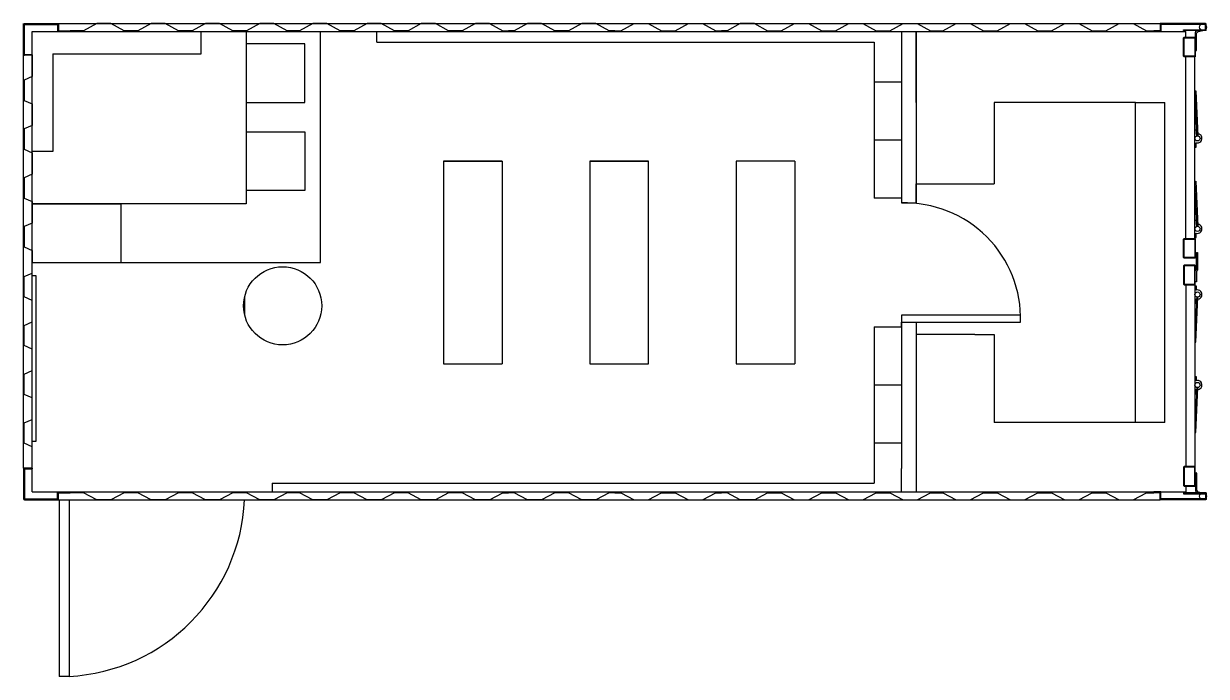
# Model space of a CAD drawing. Header units: millimetres. Extents: x -114891 to 6090, y -66971 to -39451.
# Drawn here: x -31278 to -25220, y -54027 to -50685 of the extents above; entities that cross this region are included whole.
import ezdxf

# ---------------------------------------------------------------- set-up
doc = ezdxf.new("R2010")
doc.units = ezdxf.units.MM
doc.header["$LTSCALE"] = 0.05

msp = doc.modelspace()

# ---------------------------------------------------------------- linework, layer by layer
for p, q in [((-31277.952, -52960.824), (-31277.952, -50684.824)), ((-31099.239, -50684.824), (-25455.952, -50684.824)), ((-26780.952, -50688.824), (-26780.952, -50689.06)), ((-26780.952, -50688.824), (-26780.952, -50689.06)), ((-31233.952, -53082.824), (-31233.952, -50724.824)), ((-31233.952, -50724.824), (-25325.074, -50724.824)), ((-31039.952, -50720.824), (-31039.952, -50724.824)), ((-30367.952, -50838.824), (-30367.952, -50724.824)), ((-30137.952, -50720.824), (-30137.952, -51608.024)), ((-30137.952, -50720.824), (-30137.952, -51088.824)), ((-29757.952, -51908.024), (-29757.952, -50724.824)), ((-29469.019, -50778.824), (-29469.019, -50724.824)), ((-26780.952, -50724.824), (-26780.952, -51577.824)), ((-26780.952, -50724.824), (-26780.952, -50788.824)), ((-26705.952, -51088.824), (-26705.952, -50724.824)), ((-26705.952, -50724.824), (-26705.952, -51603.224)), ((-25487.952, -50724.824), (-25487.952, -50720.824)), ((-25335.952, -50719.824), (-25335.952, -50715.824)), ((-25219.952, -50719.824), (-25335.952, -50719.824)), ((-25325.074, -50754.824), (-25325.074, -50724.824)), ((-25237.164, -50719.824), (-25237.164, -50719.824)), ((-31277.952, -50807.483), (-31273.952, -50807.483)), ((-29837.952, -50788.824), (-30137.952, -50788.824)), ((-29837.952, -51088.824), (-29837.952, -50788.824)), ((-29469.019, -50778.824), (-26921.952, -50778.824)), ((-26921.952, -50778.824), (-26921.952, -51577.824)), ((-26780.952, -50788.824), (-26780.952, -51051.824)), ((-25275.677, -50822.908), (-25271.893, -50822.908)), ((-31274.952, -50846.824), (-31273.952, -50846.824)), ((-31273.952, -50842.824), (-31233.952, -50842.824)), ((-31233.952, -50846.824), (-31233.952, -50842.824)), ((-31127.952, -50838.824), (-30367.952, -50838.824)), ((-31127.952, -50838.824), (-31127.952, -51338.824)), ((-25325.074, -51785.824), (-25325.074, -50854.824)), ((-25279.474, -51785.824), (-25279.474, -50851.824)), ((-26780.952, -50985.158), (-26921.952, -50985.158)), ((-26780.952, -51051.824), (-26780.952, -51314.824)), ((-30137.952, -51088.824), (-29837.952, -51088.824)), ((-25581.952, -51088.824), (-26305.952, -51088.824)), ((-26305.952, -51088.824), (-26305.952, -51505.768)), ((-25581.952, -52727.224), (-25581.952, -51088.824)), ((-25581.952, -51088.824), (-25431.952, -51088.824)), ((-25431.952, -52727.224), (-25431.952, -51088.824)), ((-30137.952, -51238.824), (-29837.952, -51238.824)), ((-29837.952, -51238.824), (-29837.952, -51238.824)), ((-29837.952, -51238.824), (-29837.952, -51538.824)), ((-26780.952, -51281.491), (-26921.952, -51281.491)), ((-31127.952, -51338.824), (-31233.952, -51338.824)), ((-28827.402, -51388.824), (-29127.402, -51388.824)), ((-29127.402, -51388.824), (-29127.402, -52427.224)), ((-29127.402, -51388.824), (-28827.402, -51388.824)), ((-28827.402, -51388.824), (-28827.402, -52427.224)), ((-28377.402, -51388.824), (-28077.402, -51388.824)), ((-28077.402, -51388.824), (-28377.402, -51388.824)), ((-28377.402, -51388.824), (-28377.402, -52427.224)), ((-28077.402, -52427.224), (-28077.402, -51388.824)), ((-27327.402, -51388.824), (-27627.402, -51388.824)), ((-27627.402, -51388.824), (-27627.402, -52427.224)), ((-27327.402, -51388.824), (-27327.402, -52427.224)), ((-29837.952, -51538.824), (-30137.952, -51538.824)), ((-26705.952, -51603.224), (-26705.952, -51505.768)), ((-26705.952, -51505.768), (-26305.952, -51505.768)), ((-30737.952, -51608.024), (-31234.952, -51608.024)), ((-31233.952, -51608.024), (-30783.952, -51608.024)), ((-30777.952, -51908.024), (-30777.952, -51608.024)), ((-30137.952, -51608.024), (-30737.952, -51608.024)), ((-26780.952, -51577.824), (-26921.952, -51577.824)), ((-26780.952, -51577.824), (-26780.952, -51603.224)), ((-26780.952, -51603.224), (-26705.952, -51603.224)), ((-31233.952, -51908.024), (-29757.952, -51908.024)), ((-31233.952, -51908.024), (-30827.952, -51908.024)), ((-30827.952, -51908.024), (-30777.952, -51908.024)), ((-31213.952, -51976.824), (-31233.952, -51976.824)), ((-31213.952, -52822.824), (-31213.952, -51976.824)), ((-25276.474, -52006.824), (-25276.474, -51937.79)), ((-25325.074, -52021.824), (-25325.074, -52952.824)), ((-25279.474, -52021.824), (-25279.474, -52955.824)), ((-25270.481, -52006.824), (-25276.474, -52006.824)), ((-30145.53, -52177.625), (-30145.53, -52081.928)), ((-26171.352, -52177.899), (-26780.952, -52177.899)), ((-26780.952, -52177.899), (-26780.952, -52212.824)), ((-26780.952, -52238.224), (-26780.952, -52212.824)), ((-26780.952, -52212.824), (-26171.352, -52212.824)), ((-26780.952, -52212.824), (-26780.952, -52212.824)), ((-26780.952, -52212.824), (-26780.952, -52312.824)), ((-26705.952, -52212.824), (-26705.952, -53082.824)), ((-26921.952, -52238.224), (-26780.952, -52238.224)), ((-26921.952, -52238.224), (-26921.952, -53037.224)), ((-26780.952, -52238.224), (-26780.952, -52962.243)), ((-26780.952, -52238.224), (-26780.952, -52501.224)), ((-26405.952, -52277.224), (-26705.952, -52277.224)), ((-26405.952, -52277.224), (-26305.952, -52277.224)), ((-26305.952, -52277.224), (-26305.952, -52727.224)), ((-29127.402, -52427.224), (-28827.402, -52427.224)), ((-28377.402, -52427.224), (-28077.402, -52427.224)), ((-28227.402, -52427.224), (-28077.402, -52427.224)), ((-27627.402, -52427.224), (-27327.402, -52427.224)), ((-26780.952, -52501.224), (-26780.952, -52764.224)), ((-26921.952, -52534.558), (-26780.952, -52534.558)), ((-25581.952, -52727.224), (-26305.952, -52727.224)), ((-25431.952, -52727.224), (-25581.952, -52727.224)), ((-31233.952, -52851.824), (-31233.952, -52822.824)), ((-31233.952, -52822.824), (-31213.952, -52822.824)), ((-26921.952, -52830.891), (-26780.952, -52830.891)), ((-31274.952, -52960.824), (-31273.952, -52960.824)), ((-31273.952, -52964.824), (-31233.952, -52964.824)), ((-31233.952, -52960.824), (-31233.952, -52964.824)), ((-31233.952, -52964.824), (-31233.952, -52960.824)), ((-26780.952, -53082.824), (-26780.952, -52962.243)), ((-25275.677, -52984.741), (-25271.893, -52984.741)), ((-30004.638, -53037.224), (-26921.952, -53037.224)), ((-30004.638, -53037.224), (-30004.638, -53082.824)), ((-25325.074, -53052.824), (-25325.074, -53082.824)), ((-31233.952, -53082.824), (-25325.074, -53082.824)), ((-31102.952, -53122.824), (-25455.952, -53122.824)), ((-31095.53, -53122.824), (-31095.53, -54027.224)), ((-31045.53, -53122.824), (-31045.53, -54027.224)), ((-31045.53, -53127.224), (-31045.53, -53482.815)), ((-31039.952, -53086.824), (-31039.952, -53082.824)), ((-25487.952, -53082.824), (-25487.952, -53086.824)), ((-25219.952, -53087.824), (-25335.952, -53087.824)), ((-25335.952, -53087.824), (-25335.952, -53091.824)), ((-25237.164, -53087.824), (-25237.164, -53087.824)), ((-31045.53, -54027.224), (-31095.53, -54027.224))]:
    msp.add_line(p, q)
at = {"flags": 128}
for points in [[(-31233.952, -50846.824), (-31274.952, -50846.824, -0.41421356), (-31277.952, -50843.824), (-31277.952, -50688.824, -0.41421356), (-31273.952, -50684.824), (-31102.952, -50684.824, -0.41421356), (-31099.952, -50687.824), (-31099.952, -50720.824), (-31039.952, -50720.824)], [(-25219.952, -50719.824), (-25219.952, -50688.824, 0.41421356), (-25223.952, -50684.824), (-25455.952, -50684.824), (-25455.952, -50684.824), (-25455.952, -50720.824), (-25487.952, -50720.824)], [(-25275.677, -50822.908), (-25275.677, -50729.703, -0.35661619), (-25267.669, -50719.903), (-25248.161, -50715.937)], [(-25269.677, -50820.789), (-25269.677, -50734.606, -0.35661619), (-25261.669, -50724.806), (-25237.164, -50719.824)], [(-25276.474, -51951.127), (-25270.998, -51943.059, 0.15016717), (-25270.481, -51941.374), (-25270.481, -51855.885), (-25264.488, -51855.885), (-25264.488, -51943.228, -0.15016717), (-25265.005, -51944.912), (-25269.963, -51952.218, 0.15016717), (-25270.481, -51953.903), (-25270.481, -52006.824)], [(-31233.952, -52960.824), (-31274.952, -52960.824, 0.41421356), (-31277.952, -52963.824), (-31277.952, -53118.824, 0.41421356), (-31273.952, -53122.824), (-31102.952, -53122.824, 0.41421356), (-31099.952, -53119.824), (-31099.952, -53086.824), (-31039.952, -53086.824)], [(-25275.677, -52984.741), (-25275.677, -53077.946, 0.35661619), (-25267.669, -53087.745), (-25248.161, -53091.711)], [(-25269.677, -52986.86), (-25269.677, -53073.043, 0.35661619), (-25261.669, -53082.842), (-25237.164, -53087.824)], [(-25219.952, -53087.824), (-25219.952, -53118.824, -0.41421356), (-25223.952, -53122.824), (-25455.952, -53122.824), (-25455.952, -53122.824), (-25455.952, -53086.824), (-25487.952, -53086.824)]]:
    msp.add_lwpolyline(points, format="xyb", dxfattribs=at)
for points in [[(-31273.952, -50842.824), (-31273.952, -50688.824), (-31103.952, -50688.824), (-31103.952, -50724.824), (-31039.952, -50724.824)], [(-30830.952, -50684.824), (-30902.952, -50684.824), (-30970.952, -50720.824), (-31039.952, -50720.824)], [(-30552.952, -50684.824), (-30624.952, -50684.824), (-30692.952, -50720.824), (-30762.952, -50720.824), (-30830.952, -50684.824)], [(-30274.952, -50684.824), (-30346.952, -50684.824), (-30414.952, -50720.824), (-30484.952, -50720.824), (-30552.952, -50684.824)], [(-29996.952, -50684.824), (-30068.952, -50684.824), (-30136.952, -50720.824), (-30206.952, -50720.824), (-30274.952, -50684.824)], [(-29893.952, -50720.824), (-29928.952, -50720.824), (-29996.952, -50684.824)], [(-29724.952, -50684.824), (-29796.952, -50684.824), (-29864.952, -50720.824), (-29893.952, -50720.824)], [(-29446.952, -50684.824), (-29518.952, -50684.824), (-29586.952, -50720.824), (-29656.952, -50720.824), (-29724.952, -50684.824)], [(-29168.952, -50684.824), (-29240.952, -50684.824), (-29308.952, -50720.824), (-29378.952, -50720.824), (-29446.952, -50684.824)], [(-28890.952, -50684.824), (-28962.952, -50684.824), (-29030.952, -50720.824), (-29100.952, -50720.824), (-29168.952, -50684.824)], [(-28962.952, -50684.824), (-28890.952, -50684.824), (-28822.952, -50720.824), (-28793.952, -50720.824)], [(-28624.952, -50684.824), (-28696.952, -50684.824), (-28764.952, -50720.824), (-28793.952, -50720.824)], [(-28346.952, -50684.824), (-28418.952, -50684.824), (-28486.952, -50720.824), (-28556.952, -50720.824), (-28624.952, -50684.824)], [(-28248.952, -50720.824), (-28278.952, -50720.824), (-28346.952, -50684.824)], [(-28248.952, -50720.824), (-28218.952, -50720.824), (-28150.952, -50684.824)], [(-28150.952, -50684.824), (-28078.952, -50684.824), (-28010.952, -50720.824), (-27940.952, -50720.824), (-27872.952, -50684.824)], [(-27872.952, -50684.824), (-27800.952, -50684.824), (-27732.952, -50720.824), (-27703.952, -50720.824)], [(-27534.952, -50684.824), (-27606.952, -50684.824), (-27674.952, -50720.824), (-27703.952, -50720.824)], [(-27606.952, -50684.824), (-27534.952, -50684.824), (-27466.952, -50720.824), (-27396.952, -50720.824), (-27328.952, -50684.824)], [(-27328.952, -50684.824), (-27256.952, -50684.824), (-27188.952, -50720.824), (-27118.952, -50720.824), (-27050.952, -50684.824)], [(-27050.952, -50684.824), (-26978.952, -50684.824), (-26910.952, -50720.824), (-26840.952, -50720.824), (-26772.952, -50684.824)], [(-26772.952, -50684.824), (-26700.952, -50684.824), (-26632.952, -50720.824), (-26603.952, -50720.824)], [(-26603.952, -50720.824), (-26568.952, -50720.824), (-26500.952, -50684.824)], [(-26500.952, -50684.824), (-26428.952, -50684.824), (-26360.952, -50720.824), (-26290.952, -50720.824), (-26222.952, -50684.824)], [(-26222.952, -50684.824), (-26150.952, -50684.824), (-26082.952, -50720.824), (-26012.952, -50720.824), (-25944.952, -50684.824)], [(-25944.952, -50684.824), (-25872.952, -50684.824), (-25804.952, -50720.824), (-25734.952, -50720.824), (-25666.952, -50684.824)], [(-25666.952, -50684.824), (-25594.952, -50684.824), (-25526.952, -50720.824), (-25487.952, -50720.824)], [(-25335.952, -50715.824), (-25223.952, -50715.824), (-25223.952, -50688.824), (-25451.952, -50688.824), (-25451.952, -50724.824), (-25487.952, -50724.824)], [(-25275.677, -50822.908), (-25275.677, -50729.523)], [(-31233.952, -50843.824), (-31233.952, -50955.824), (-31274.952, -50973.824), (-31274.952, -51077.824), (-31233.952, -51095.824), (-31233.952, -51205.824), (-31274.952, -51223.824)], [(-31274.952, -51223.824), (-31274.952, -51327.824), (-31233.952, -51345.824), (-31233.952, -51455.824), (-31274.952, -51473.824)], [(-25279.474, -51227.914), (-25272.059, -51227.914), (-25272.059, -51250.224)], [(-25279.474, -51316.735), (-25272.059, -51316.735), (-25272.059, -51294.425)], [(-31275.952, -51473.824), (-31275.952, -51577.824), (-31234.952, -51595.824), (-31234.952, -51705.824), (-31275.952, -51723.824)], [(-31274.952, -51723.824), (-31274.952, -51827.824), (-31233.952, -51845.824), (-31233.952, -51903.824)], [(-25279.474, -51691.312), (-25272.059, -51691.312), (-25272.059, -51713.622)], [(-25279.474, -51780.133), (-25272.059, -51780.133), (-25272.059, -51757.823)], [(-31274.952, -52083.824), (-31274.952, -51979.824), (-31233.952, -51961.824), (-31233.952, -51903.824)], [(-25279.474, -52027.515), (-25272.059, -52027.515), (-25272.059, -52049.825)], [(-31275.952, -52333.824), (-31275.952, -52229.824), (-31234.952, -52211.824), (-31234.952, -52101.824), (-31275.952, -52083.824)], [(-25279.474, -52116.336), (-25272.059, -52116.336), (-25272.059, -52094.026)], [(-31274.952, -52583.824), (-31274.952, -52479.824), (-31233.952, -52461.824), (-31233.952, -52351.824), (-31274.952, -52333.824)], [(-25279.474, -52490.914), (-25272.059, -52490.914), (-25272.059, -52513.224)], [(-31233.952, -52963.824), (-31233.952, -52851.824), (-31274.952, -52833.824), (-31274.952, -52729.824), (-31233.952, -52711.824), (-31233.952, -52601.824), (-31274.952, -52583.824)], [(-25279.474, -52579.735), (-25272.059, -52579.735), (-25272.059, -52557.425)], [(-31273.952, -52964.824), (-31273.952, -53118.824), (-31103.952, -53118.824), (-31103.952, -53082.824), (-31039.952, -53082.824)], [(-25275.677, -52984.741), (-25275.677, -53078.126)], [(-30830.952, -53122.824), (-30902.952, -53122.824), (-30970.952, -53086.824), (-31039.952, -53086.824)], [(-30552.952, -53122.824), (-30624.952, -53122.824), (-30692.952, -53086.824), (-30762.952, -53086.824), (-30830.952, -53122.824)], [(-30274.952, -53122.824), (-30346.952, -53122.824), (-30414.952, -53086.824), (-30484.952, -53086.824), (-30552.952, -53122.824)], [(-29996.952, -53122.824), (-30068.952, -53122.824), (-30136.952, -53086.824), (-30206.952, -53086.824), (-30274.952, -53122.824)], [(-29893.952, -53086.824), (-29928.952, -53086.824), (-29996.952, -53122.824)], [(-29724.952, -53122.824), (-29796.952, -53122.824), (-29864.952, -53086.824), (-29893.952, -53086.824)], [(-29446.952, -53122.824), (-29518.952, -53122.824), (-29586.952, -53086.824), (-29656.952, -53086.824), (-29724.952, -53122.824)], [(-29168.952, -53122.824), (-29240.952, -53122.824), (-29308.952, -53086.824), (-29378.952, -53086.824), (-29446.952, -53122.824)], [(-28890.952, -53122.824), (-28962.952, -53122.824), (-29030.952, -53086.824), (-29100.952, -53086.824), (-29168.952, -53122.824)], [(-28962.952, -53122.824), (-28890.952, -53122.824), (-28822.952, -53086.824), (-28793.952, -53086.824)], [(-28624.952, -53122.824), (-28696.952, -53122.824), (-28764.952, -53086.824), (-28793.952, -53086.824)], [(-28346.952, -53122.824), (-28418.952, -53122.824), (-28486.952, -53086.824), (-28556.952, -53086.824), (-28624.952, -53122.824)], [(-28248.952, -53086.824), (-28278.952, -53086.824), (-28346.952, -53122.824)], [(-28248.952, -53086.824), (-28218.952, -53086.824), (-28150.952, -53122.824)], [(-28150.952, -53122.824), (-28078.952, -53122.824), (-28010.952, -53086.824), (-27940.952, -53086.824), (-27872.952, -53122.824)], [(-27872.952, -53122.824), (-27800.952, -53122.824), (-27732.952, -53086.824), (-27703.952, -53086.824)], [(-27534.952, -53122.824), (-27606.952, -53122.824), (-27674.952, -53086.824), (-27703.952, -53086.824)], [(-27606.952, -53122.824), (-27534.952, -53122.824), (-27466.952, -53086.824), (-27396.952, -53086.824), (-27328.952, -53122.824)], [(-27328.952, -53122.824), (-27256.952, -53122.824), (-27188.952, -53086.824), (-27118.952, -53086.824), (-27050.952, -53122.824)], [(-27050.952, -53122.824), (-26978.952, -53122.824), (-26910.952, -53086.824), (-26840.952, -53086.824), (-26772.952, -53122.824)], [(-26772.952, -53122.824), (-26700.952, -53122.824), (-26632.952, -53086.824), (-26603.952, -53086.824)], [(-26603.952, -53086.824), (-26568.952, -53086.824), (-26500.952, -53122.824)], [(-26500.952, -53122.824), (-26428.952, -53122.824), (-26360.952, -53086.824), (-26290.952, -53086.824), (-26222.952, -53122.824)], [(-26222.952, -53122.824), (-26150.952, -53122.824), (-26082.952, -53086.824), (-26012.952, -53086.824), (-25944.952, -53122.824)], [(-25944.952, -53122.824), (-25872.952, -53122.824), (-25804.952, -53086.824), (-25734.952, -53086.824), (-25666.952, -53122.824)], [(-25666.952, -53122.824), (-25594.952, -53122.824), (-25526.952, -53086.824), (-25487.952, -53086.824)], [(-25335.952, -53091.824), (-25223.952, -53091.824), (-25223.952, -53118.824), (-25451.952, -53118.824), (-25451.952, -53082.824), (-25487.952, -53082.824)]]:
    msp.add_lwpolyline(points, dxfattribs=at)
for points in [[(-25279.474, -50854.824), (-25332.952, -50854.824, -0.41421356), (-25335.952, -50851.824), (-25335.952, -50757.824, -0.41421356), (-25332.952, -50754.824), (-25279.474, -50754.824, -0.41421356), (-25276.474, -50757.824), (-25276.474, -50851.824, -0.41421356)], [(-25279.474, -51885.824), (-25332.952, -51885.824, -0.41421356), (-25335.952, -51882.824), (-25335.952, -51788.824, -0.41421356), (-25332.952, -51785.824), (-25279.474, -51785.824, -0.41421356), (-25276.474, -51788.824), (-25276.474, -51882.824, -0.41421356)], [(-25279.474, -51921.824), (-25332.952, -51921.824, 0.41421356), (-25335.952, -51924.824), (-25335.952, -52018.824, 0.41421356), (-25332.952, -52021.824), (-25279.474, -52021.824, 0.41421356), (-25276.474, -52018.824), (-25276.474, -51924.824, 0.41421356)], [(-25279.474, -52952.824), (-25332.952, -52952.824, 0.41421356), (-25335.952, -52955.824), (-25335.952, -53049.824, 0.41421356), (-25332.952, -53052.824), (-25279.474, -53052.824, 0.41421356), (-25276.474, -53049.824), (-25276.474, -52955.824, 0.41421356)]]:
    msp.add_lwpolyline(points, format="xyb", close=True, dxfattribs=at)
for points in [[(-25279.474, -50851.824), (-25332.952, -50851.824), (-25332.952, -50757.824), (-25279.474, -50757.824)], [(-25268.627, -51259.293), (-25278.635, -51029.071), (-25272.71, -51028.814), (-25262.701, -51259.035)], [(-25268.627, -51722.691), (-25278.635, -51492.47), (-25272.71, -51492.212), (-25262.701, -51722.434)], [(-25279.474, -51882.824), (-25332.952, -51882.824), (-25332.952, -51788.824), (-25279.474, -51788.824)], [(-25279.474, -51924.824), (-25332.952, -51924.824), (-25332.952, -52018.824), (-25279.474, -52018.824)], [(-25268.627, -52084.957), (-25278.635, -52315.179), (-25272.71, -52315.437), (-25262.701, -52085.215)], [(-25268.627, -52548.356), (-25278.635, -52778.578), (-25272.71, -52778.835), (-25262.701, -52548.614)], [(-25279.474, -52955.824), (-25332.952, -52955.824), (-25332.952, -53049.824), (-25279.474, -53049.824)]]:
    msp.add_lwpolyline(points, close=True, dxfattribs=at)
for centre, radius in [((-25237.164, -50702.324), 17.5), ((-25265.092, -51272.324), 13.173), ((-25265.092, -51735.723), 13.173), ((-29951.338, -52129.776), 200), ((-25265.092, -52071.926), 13.173), ((-25265.092, -52535.324), 13.173), ((-25237.164, -53105.324), 17.5)]:
    msp.add_circle(centre, radius)
for centre, radius, start, end in [((-25271.885, -50820.697), 2.21, 269.7908631, 357.6233394), ((-25265.092, -51272.324), 23.173, 252.5017908, 85.1370528), ((-25265.092, -51272.324), 23.173, 99.8414752, 107.4982092), ((-26763.489, -52195.362), 592.395, 358.3108017, 91.6891983), ((-25265.092, -51735.723), 23.173, 252.5017908, 85.1370528), ((-25265.092, -51735.723), 23.173, 99.8414752, 107.4982092), ((-25265.092, -52071.926), 23.173, 274.8629472, 107.4982092), ((-25265.092, -52071.926), 23.173, 252.5017908, 260.1585248), ((-25265.092, -52535.324), 23.173, 274.8629472, 107.4982092), ((-25265.092, -52535.324), 23.173, 252.5017908, 260.1585248), ((-25271.885, -52986.951), 2.21, 2.3766606, 90.2091369), ((-31094.765, -53078.941), 949.561, 272.9721732, 357.3511461)]:
    msp.add_arc(centre, radius, start, end)

doc.saveas('drawing.dxf')
